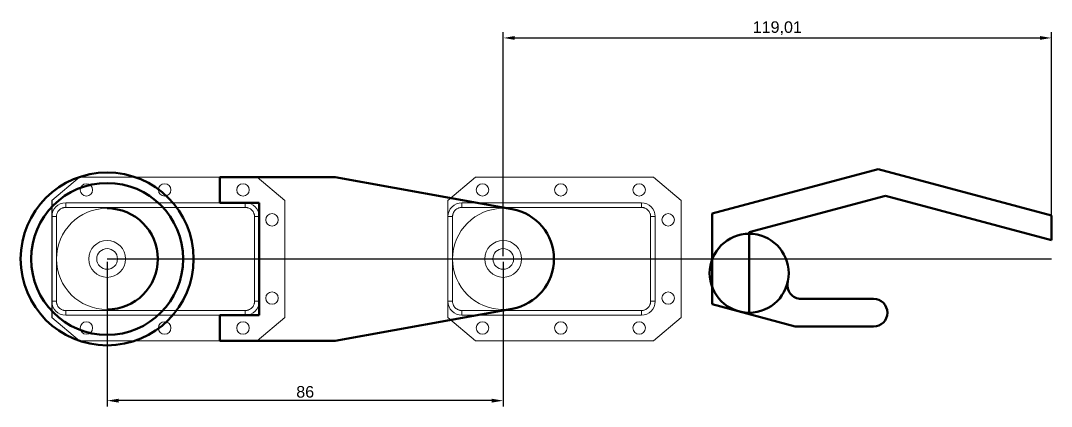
# Model space of a CAD drawing. Header units: millimetres. Extents: x 2045 to 5131, y -377 to 2192.
# Drawn here: x 3219.7 to 3443.5, y 1614 to 1697.8 of the extents above; entities that cross this region are included whole.
import ezdxf

# ---------------------------------------------------------------- set-up
doc = ezdxf.new("R2010")
doc.units = ezdxf.units.MM
for name, color, linetype, lineweight in [('AM_5', 3, 'Continuous', 25), ('Arm', 5, 'Continuous', 50), ('Shoulder', 5, 'Continuous', 50)]:
    doc.layers.add(name, color=color, linetype=linetype, lineweight=lineweight)
doc.layers.add('RX-28', color=7, linetype='Continuous')
doc.styles.get("Standard").update_dxf_attribs({"font": 'arial.ttf'})
doc.dimstyles.new('ISO-25$0', dxfattribs={"dimtxt": 2.5, "dimasz": 2.5, "dimexe": 1.25, "dimexo": 0.625, "dimtad": 1, "dimtxsty": 'Standard', "dimcen": 2.5, "dimadec": 0, "dimazin": 0, "dimtfac": 1, "dimtmove": 0, "dimatfit": 3, "dimfxl": 1, "dimarcsym": 0})

# ---------------------------------------------------------------- blocks, each defined once
blk = doc.blocks.new('*D38')
at = {"layer": 'AM_5', "color": 0, "lineweight": -2, "transparency": 16777216}
for p, q in [((3238.5, 1645.36), (3238.5, 1613.95)), ((3324.5, 1645.36), (3324.5, 1613.95)), ((3322, 1615.2), (3241, 1615.2))]:
    blk.add_line(p, q, dxfattribs=at)
at = {"layer": 'AM_5', "color": 0, "transparency": 16777216}
for points in [[(3241, 1615.62), (3241, 1614.78), (3238.5, 1615.2)], [(3322, 1615.62), (3322, 1614.78), (3324.5, 1615.2)]]:
    blk.add_solid(points, dxfattribs=at)
at = {"layer": 'Defpoints', "color": 0, "transparency": 16777216}
for p in [(3238.5, 1645.99), (3324.5, 1645.99), (3238.5, 1615.2)]:
    blk.add_point(p, dxfattribs=at)
at = {"layer": 'AM_5', "color": 0, "transparency": 16777216, "insert": (3281.5, 1617.1), "char_height": 2.5, "attachment_point": 5}
blk.add_mtext('86', dxfattribs=at)
blk = doc.blocks.new('*D39')
at = {"layer": 'AM_5', "color": 0, "lineweight": -2, "transparency": 16777216}
for p, q in [((3324.5, 1646.61), (3324.5, 1695.25)), ((3443.51, 1650.66), (3443.51, 1695.25)), ((3327, 1694), (3441.01, 1694))]:
    blk.add_line(p, q, dxfattribs=at)
at = {"layer": 'AM_5', "color": 0, "transparency": 16777216}
for points in [[(3327, 1694.42), (3327, 1693.59), (3324.5, 1694)], [(3441.01, 1694.42), (3441.01, 1693.59), (3443.51, 1694)]]:
    blk.add_solid(points, dxfattribs=at)
at = {"layer": 'Defpoints', "color": 0, "transparency": 16777216}
for p in [(3443.51, 1694), (3443.51, 1650.04), (3324.5, 1645.99)]:
    blk.add_point(p, dxfattribs=at)
at = {"layer": 'AM_5', "color": 0, "transparency": 16777216, "insert": (3384, 1696.13), "char_height": 2.5, "attachment_point": 5}
blk.add_mtext('119,01', dxfattribs=at)

msp = doc.modelspace()

# ---------------------------------------------------------------- linework, layer by layer
at = {"color": 1}
msp.add_line((3238.504, 1645.985), (3443.506, 1645.985), dxfattribs=at)
at = {"layer": 'Arm', "color": 1}
for p, q in [((3405.907, 1665.491), (3369.895, 1655.842)), ((3405.907, 1665.491), (3443.506, 1655.416)), ((3377.895, 1651.774), (3407.46, 1659.696)), ((3407.46, 1659.696), (3443.506, 1650.037)), ((3369.895, 1655.842), (3369.895, 1636.129)), ((3443.506, 1655.416), (3443.506, 1650.037)), ((3377.895, 1633.985), (3377.895, 1651.774)), ((3387.901, 1631.304), (3369.895, 1636.129)), ((3404.901, 1637.304), (3389.187, 1637.304)), ((3387.901, 1631.304), (3404.901, 1631.304))]:
    msp.add_line(p, q, dxfattribs=at)
at = {"layer": 'Arm', "color": 7, "linetype": 'Continuous', "lineweight": 15}
for p, q in [((3232.504, 1663.785), (3226.504, 1658.685)), ((3271.104, 1663.785), (3232.504, 1663.785)), ((3277.104, 1658.685), (3271.104, 1663.785)), ((3277.104, 1633.285), (3277.104, 1658.685)), ((3268.504, 1658.185), (3229.504, 1658.185)), ((3229.504, 1657.185), (3229.504, 1658.185)), ((3268.504, 1657.185), (3229.504, 1657.185)), ((3268.504, 1657.185), (3268.504, 1658.185)), ((3226.504, 1652.185), (3226.504, 1655.685)), ((3226.504, 1653.185), (3226.504, 1655.685)), ((3226.504, 1655.185), (3226.504, 1636.785)), ((3226.504, 1655.185), (3227.504, 1655.185)), ((3227.504, 1655.185), (3227.504, 1636.785)), ((3270.504, 1636.785), (3270.504, 1655.185)), ((3270.504, 1655.185), (3271.504, 1655.185)), ((3271.504, 1636.785), (3271.504, 1655.185)), ((3227.504, 1636.785), (3226.504, 1636.785)), ((3270.504, 1636.785), (3271.504, 1636.785)), ((3229.504, 1634.785), (3268.504, 1634.785)), ((3229.504, 1634.785), (3229.504, 1633.785)), ((3229.504, 1633.785), (3268.504, 1633.785)), ((3268.504, 1634.785), (3268.504, 1633.785)), ((3226.504, 1633.285), (3232.504, 1628.185)), ((3271.104, 1628.185), (3277.104, 1633.285)), ((3232.504, 1628.185), (3271.104, 1628.185))]:
    msp.add_line(p, q, dxfattribs=at)
at = {"layer": 'Arm', "color": 1}
for centre, radius in [((3238.504, 1645.985), 18.784), ((3238.504, 1645.985), 16.5), ((3377.895, 1642.88), 8.582)]:
    msp.add_circle(centre, radius, dxfattribs=at)
at = {"layer": 'Arm', "color": 7, "linetype": 'Continuous', "lineweight": 15}
for centre, radius in [((3234.004, 1660.985), 1.35), ((3251.004, 1660.985), 1.35), ((3268.004, 1660.985), 1.35), ((3238.504, 1645.985), 11), ((3274.304, 1654.485), 1.35), ((3238.504, 1645.985), 4), ((3238.504, 1645.985), 2.25), ((3274.304, 1637.485), 1.35), ((3234.004, 1630.985), 1.35), ((3251.004, 1630.985), 1.35), ((3268.004, 1630.985), 1.35)]:
    msp.add_circle(centre, radius, dxfattribs=at)
for centre, start, end in [((3229.504, 1655.185), 90, 180), ((3268.504, 1655.185), 0, 90), ((3229.504, 1636.785), 180, 270), ((3268.504, 1636.785), 270, 0)]:
    msp.add_arc(centre, 3, start, end, dxfattribs=at)
at = {"layer": 'Arm', "color": 1}
for centre, start, end in [((3389.187, 1640.304), 167.15264, 270), ((3404.901, 1634.304), 270, 90)]:
    msp.add_arc(centre, 3, start, end, dxfattribs=at)
at = {"layer": 'Arm', "color": 7, "linetype": 'Continuous', "lineweight": 15}
for points, knots in [([(3229.504, 1657.185), (3229.462, 1657.185), (3229.378, 1657.183), (3229.253, 1657.171), (3229.129, 1657.152), (3229.007, 1657.124), (3228.886, 1657.089), (3228.679, 1657.014), (3228.398, 1656.87), (3228.08, 1656.609), (3227.82, 1656.292), (3227.656, 1655.973), (3227.562, 1655.684), (3227.513, 1655.437), (3227.507, 1655.27), (3227.504, 1655.185)], [0, 0, 0, 0, 0.04032222, 0.08031714, 0.12014249, 0.15995801, 0.19992356, 0.24019724, 0.37004189, 0.50005725, 0.62990199, 0.75991743, 0.84004545, 0.91964627, 1, 1, 1, 1]), ([(3270.504, 1655.185), (3270.503, 1655.228), (3270.502, 1655.312), (3270.49, 1655.437), (3270.47, 1655.561), (3270.443, 1655.683), (3270.408, 1655.803), (3270.333, 1656.01), (3270.188, 1656.292), (3269.928, 1656.609), (3269.61, 1656.869), (3269.292, 1657.034), (3269.003, 1657.128), (3268.756, 1657.177), (3268.588, 1657.182), (3268.504, 1657.185)], [0, 0, 0, 0, 0.0403222, 0.0803171, 0.1201425, 0.159958, 0.1999236, 0.2401972, 0.3700419, 0.5000573, 0.629902, 0.7599174, 0.8400454, 0.9196463, 1, 1, 1, 1]), ([(3227.504, 1636.785), (3227.505, 1636.743), (3227.506, 1636.659), (3227.519, 1636.534), (3227.538, 1636.41), (3227.565, 1636.288), (3227.601, 1636.167), (3227.675, 1635.961), (3227.82, 1635.679), (3228.08, 1635.362), (3228.398, 1635.102), (3228.716, 1634.937), (3229.005, 1634.843), (3229.253, 1634.794), (3229.42, 1634.788), (3229.504, 1634.785)], [0, 0, 0, 0, 0.0403222, 0.0803171, 0.1201425, 0.159958, 0.1999236, 0.2401972, 0.3700419, 0.5000573, 0.629902, 0.7599174, 0.8400454, 0.9196463, 1, 1, 1, 1]), ([(3268.504, 1634.785), (3268.546, 1634.786), (3268.63, 1634.788), (3268.756, 1634.8), (3268.879, 1634.819), (3269.001, 1634.847), (3269.122, 1634.882), (3269.329, 1634.956), (3269.61, 1635.101), (3269.928, 1635.362), (3270.188, 1635.679), (3270.352, 1635.998), (3270.446, 1636.286), (3270.495, 1636.534), (3270.501, 1636.701), (3270.504, 1636.785)], [0, 0, 0, 0, 0.0403222, 0.0803171, 0.1201425, 0.159958, 0.1999236, 0.2401972, 0.3700419, 0.5000573, 0.629902, 0.7599174, 0.8400454, 0.9196463, 1, 1, 1, 1])]:
    msp.add_open_spline(points, degree=3, knots=knots, dxfattribs=at)
at = {"layer": 'RX-28', "color": 7, "linetype": 'Continuous', "lineweight": 15}
for p, q in [((3312.501, 1658.685), (3318.501, 1663.785)), ((3318.501, 1663.785), (3357.101, 1663.785)), ((3357.101, 1663.785), (3363.101, 1658.685)), ((3312.501, 1658.685), (3312.501, 1655.185)), ((3312.501, 1658.685), (3312.501, 1656.185)), ((3363.101, 1658.685), (3363.101, 1633.285)), ((3315.501, 1658.185), (3354.501, 1658.185)), ((3315.501, 1657.185), (3315.501, 1658.185)), ((3315.501, 1657.185), (3354.501, 1657.185)), ((3354.501, 1657.185), (3354.501, 1658.185)), ((3312.501, 1636.785), (3312.501, 1655.185)), ((3313.501, 1655.185), (3312.501, 1655.185)), ((3313.501, 1636.785), (3313.501, 1655.185)), ((3356.501, 1655.185), (3356.501, 1636.785)), ((3356.501, 1655.185), (3357.501, 1655.185)), ((3357.501, 1655.185), (3357.501, 1636.785)), ((3312.501, 1636.785), (3313.501, 1636.785)), ((3312.501, 1636.785), (3312.501, 1633.285)), ((3356.501, 1636.785), (3357.501, 1636.785)), ((3312.501, 1635.785), (3312.501, 1633.285)), ((3354.501, 1634.785), (3315.501, 1634.785)), ((3315.501, 1634.785), (3315.501, 1633.785)), ((3354.501, 1633.785), (3315.501, 1633.785)), ((3354.501, 1634.785), (3354.501, 1633.785)), ((3318.501, 1628.185), (3312.501, 1633.285)), ((3363.101, 1633.285), (3357.101, 1628.185)), ((3357.101, 1628.185), (3318.501, 1628.185))]:
    msp.add_line(p, q, dxfattribs=at)
at = {"layer": 'RX-28'}
msp.add_line((3226.504, 1658.685), (3226.504, 1633.285), dxfattribs=at)
at = {"layer": 'RX-28', "color": 7, "linetype": 'Continuous', "lineweight": 15}
for centre, radius in [((3320.001, 1660.985), 1.35), ((3337.001, 1660.985), 1.35), ((3354.001, 1660.985), 1.35), ((3324.501, 1645.985), 11), ((3360.301, 1654.485), 1.35), ((3324.501, 1645.985), 4), ((3324.501, 1645.985), 2.25), ((3360.301, 1637.485), 1.35), ((3320.001, 1630.985), 1.35), ((3337.001, 1630.985), 1.35), ((3354.001, 1630.985), 1.35)]:
    msp.add_circle(centre, radius, dxfattribs=at)
for centre, start, end in [((3315.501, 1655.185), 90, 180), ((3354.501, 1655.185), 0, 90), ((3315.501, 1636.785), 180, 270), ((3354.501, 1636.785), 270, 0)]:
    msp.add_arc(centre, 3, start, end, dxfattribs=at)
for points, knots in [([(3313.501, 1655.185), (3313.502, 1655.228), (3313.504, 1655.312), (3313.516, 1655.437), (3313.535, 1655.561), (3313.562, 1655.683), (3313.598, 1655.803), (3313.672, 1656.01), (3313.817, 1656.292), (3314.077, 1656.609), (3314.395, 1656.869), (3314.714, 1657.034), (3315.002, 1657.128), (3315.25, 1657.177), (3315.417, 1657.182), (3315.501, 1657.185)], [0, 0, 0, 0, 0.0403222, 0.0803171, 0.1201425, 0.159958, 0.1999236, 0.2401972, 0.3700419, 0.5000573, 0.629902, 0.7599174, 0.8400454, 0.9196463, 1, 1, 1, 1]), ([(3354.501, 1657.185), (3354.543, 1657.185), (3354.627, 1657.183), (3354.753, 1657.171), (3354.876, 1657.152), (3354.999, 1657.124), (3355.119, 1657.089), (3355.326, 1657.014), (3355.607, 1656.87), (3355.925, 1656.609), (3356.185, 1656.292), (3356.35, 1655.973), (3356.443, 1655.684), (3356.492, 1655.437), (3356.498, 1655.27), (3356.501, 1655.185)], [0, 0, 0, 0, 0.0403222, 0.0803171, 0.1201425, 0.159958, 0.1999236, 0.2401972, 0.3700419, 0.5000573, 0.629902, 0.7599174, 0.8400454, 0.9196463, 1, 1, 1, 1]), ([(3315.501, 1634.785), (3315.459, 1634.786), (3315.375, 1634.788), (3315.25, 1634.8), (3315.126, 1634.819), (3315.004, 1634.847), (3314.883, 1634.882), (3314.676, 1634.956), (3314.395, 1635.101), (3314.078, 1635.362), (3313.817, 1635.679), (3313.653, 1635.998), (3313.559, 1636.286), (3313.51, 1636.534), (3313.504, 1636.701), (3313.501, 1636.785)], [0, 0, 0, 0, 0.04032222, 0.08031714, 0.12014249, 0.15995801, 0.19992356, 0.24019724, 0.37004189, 0.50005725, 0.62990199, 0.75991743, 0.84004545, 0.91964627, 1, 1, 1, 1]), ([(3356.501, 1636.785), (3356.5, 1636.743), (3356.499, 1636.659), (3356.487, 1636.534), (3356.467, 1636.41), (3356.44, 1636.288), (3356.405, 1636.167), (3356.33, 1635.961), (3356.185, 1635.679), (3355.925, 1635.362), (3355.608, 1635.102), (3355.289, 1634.937), (3355, 1634.843), (3354.753, 1634.794), (3354.585, 1634.788), (3354.501, 1634.785)], [0, 0, 0, 0, 0.0403222, 0.0803171, 0.1201425, 0.159958, 0.1999236, 0.2401972, 0.3700419, 0.5000573, 0.629902, 0.7599174, 0.8400454, 0.9196463, 1, 1, 1, 1])]:
    msp.add_open_spline(points, degree=3, knots=knots, dxfattribs=at)
at = {"layer": 'Shoulder'}
for p, q in [((3263.004, 1658.185), (3263.004, 1663.785)), ((3263.004, 1663.785), (3288.004, 1663.785)), ((3288.004, 1663.785), (3326.465, 1656.809)), ((3263.004, 1658.185), (3271.504, 1658.185)), ((3271.504, 1658.185), (3271.504, 1633.785)), ((3263.004, 1633.785), (3263.004, 1628.185)), ((3271.504, 1633.785), (3263.004, 1633.785)), ((3288.004, 1628.185), (3326.465, 1635.162)), ((3263.004, 1628.185), (3288.004, 1628.185))]:
    msp.add_line(p, q, dxfattribs=at)
for centre, start, end in [((3238.504, 1645.985), 270, 90), ((3324.501, 1645.985), 280.28151, 79.71849), ((3238.504, 1645.985), 179.98848, 180.01152), ((3324.501, 1645.985), 179.98848, 180.01152)]:
    msp.add_arc(centre, 11, start, end, dxfattribs=at)

# ---------------------------------------------------------------- dimensions: what is measured, and where the dimension line sits
at = {"layer": 'AM_5'}
for base, p1, p2, picture, middle in [((3443.5063, 1694.0024), (3324.5012, 1645.9855), (3443.5063, 1650.037), '*D39', (3384.0038, 1696.1298)), ((3238.504, 1615.201), (3324.501, 1645.985), (3238.504, 1645.985), '*D38', (3281.503, 1617.103))]:
    dim = msp.add_linear_dim(base=base, p1=p1, p2=p2, angle=180, dimstyle='ISO-25$0', dxfattribs=at)
    dim.commit()
    dim.dimension.update_dxf_attribs({"geometry": picture, "text_midpoint": middle})

doc.saveas('drawing.dxf')
